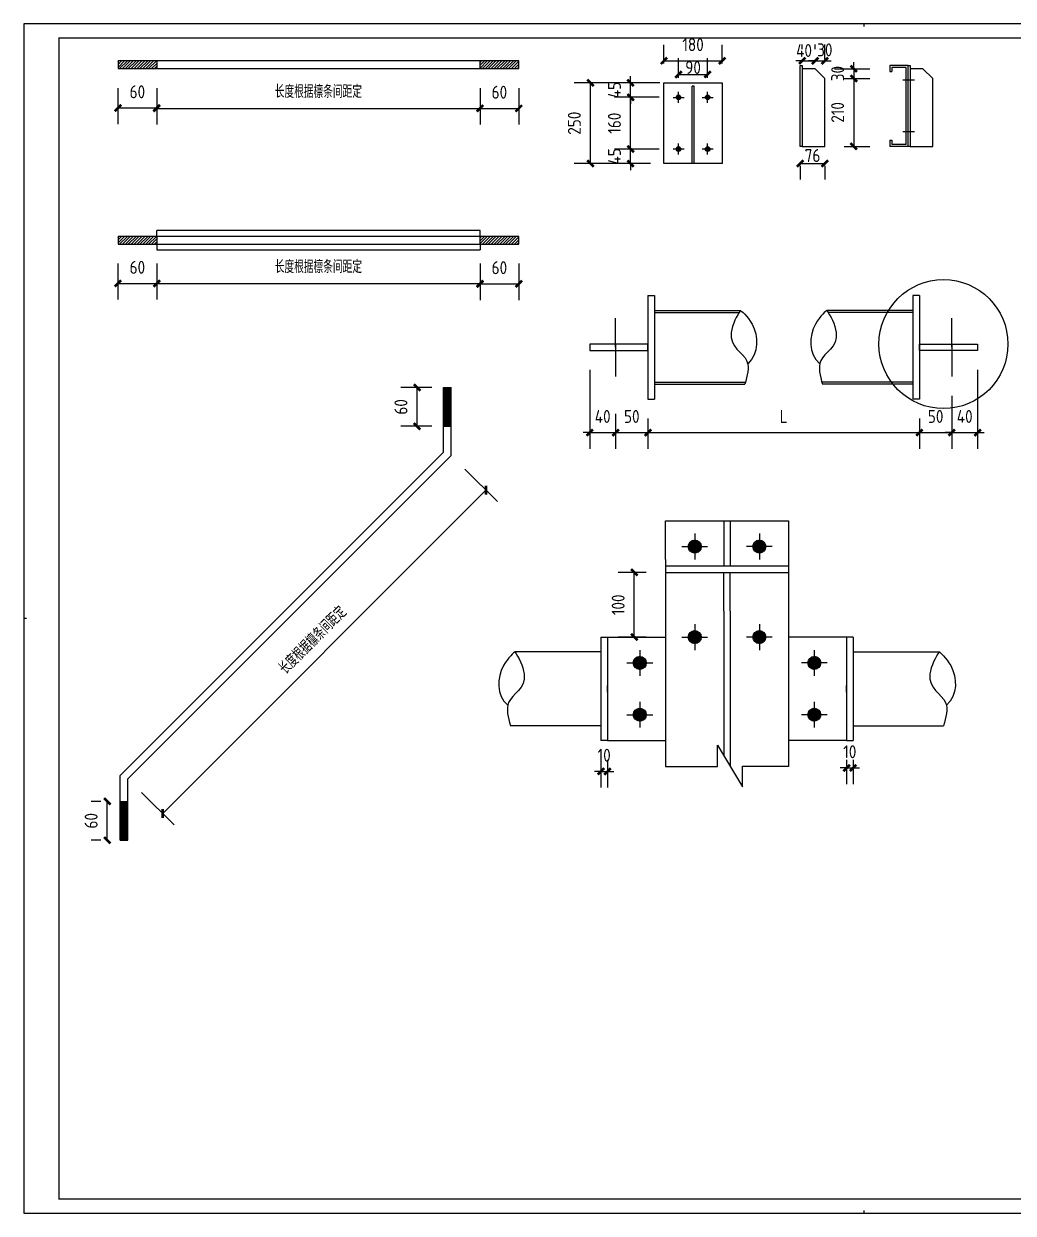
# Model space of a CAD drawing. Extents: x -9001 to 151288, y 75886 to 362543.
# Drawn here: x 21544 to 36849, y 159458 to 177851 of the extents above; entities that cross this region are included whole.
import ezdxf
from ezdxf.enums import TextEntityAlignment as Align

# ---------------------------------------------------------------- set-up
doc = ezdxf.new("R2010")
doc.units = 0
doc.header["$LTSCALE"] = 1000
doc.header["$MEASUREMENT"] = 0
doc.layers.add('PUB_TITLE', color=4, linetype='Continuous')
doc.styles.get("Standard").update_dxf_attribs({"font": 'gbenor.shx', "bigfont": 'gbcbig.shx'})
doc.dimstyles.get("Standard").update_dxf_attribs({"dimscale": 100, "dimtxt": 1, "dimasz": 1, "dimexe": 2.5, "dimexo": 3, "dimgap": 1.5, "dimtad": 1, "dimdec": 0, "dimzin": 0, "dimdsep": 46, "dimtxsty": 'Standard', "dimblk": 'ARCHTICK', "dimcen": 0.09, "dimadec": 0, "dimazin": 0, "dimtfac": 1, "dimtdec": 0, "dimtix": 1, "dimtmove": 2, "dimatfit": 3, "dimfxl": 1, "dimtolj": 1, "dimtzin": 0, "dimarcsym": 0})
pattern_1 = [(45, (0, -21522.475), (-5.61266008, 5.61266008), [])]

# ---------------------------------------------------------------- blocks, each defined once
blk = doc.blocks.new('$titleblk$00000167')
for p, q in [((-594.5, 839), (-594.5, 841)), ((-1187, 420.5), (-1189, 420.5)), ((-594.5, 0), (-594.5, 2))]:
    blk.add_line(p, q)
blk.add_lwpolyline([(-1189, 0), (0, 0), (0, 841), (-1189, 841)], close=True)
at = {"const_width": 1}
blk.add_lwpolyline([(-1164, 10), (-10, 10), (-10, 831), (-1164, 831)], close=True, dxfattribs=at)
at = {"flags": 4}
for tag, p in [('(扩展图名)', (-62.12, 184.1)), ('图名', (-62.12, 180.13)), ('日期', (-62.12, 172.03)), ('图号', (-62.12, 163.99)), ('比例', (-62.12, 156)), ('子项', (-59.56, 82.07)), ('工程名称', (-59.24, 70.19)), ('设计号', (-36.91, 28.62))]:
    blk.add_attdef(tag, text='', height=3.5, dxfattribs=at).set_placement(p, align=Align.CENTER)
for tag, p in [('设计人', (-64.84, 148.13)), ('负责人', (-64.71, 140.27)), ('主持人', (-64.73, 132.26)), ('校对人', (-64.28, 124.4)), ('审核人', (-63.96, 116.15)), ('审定人', (-64.16, 107.95)), ('所长', (-64.16, 99.76))]:
    blk.add_attdef(tag, p, '', height=3.5)
blk = doc.blocks.new('_ArchTick')
at = {"color": 0, "linetype": 'ByBlock', "const_width": 0.4}
blk.add_lwpolyline([(-0.5, -0.5), (0.5, 0.5)], dxfattribs=at)
blk = doc.blocks.new('*D383')
at = {"color": 0, "lineweight": -2}
for p, q in [((23001, 176857), (23001, 176299)), ((23601, 176857), (23601, 176299)), ((23001, 176549), (23601, 176549))]:
    blk.add_line(p, q, dxfattribs=at)
at = {"layer": 'Defpoints', "color": 0}
for p in [(23001, 177157), (23601, 177157), (23601, 176549)]:
    blk.add_point(p, dxfattribs=at)
at = {"color": 0, "lineweight": -2, "xscale": 100, "yscale": 100, "zscale": 100, "rotation": 180}
blk.add_blockref('_ArchTick', (23001, 176549), dxfattribs=at)
at = {"color": 0, "lineweight": -2, "xscale": 100, "yscale": 100, "zscale": 100}
blk.add_blockref('_ArchTick', (23601, 176549), dxfattribs=at)
at = {"color": 0, "insert": (23301, 176799), "char_height": 200, "attachment_point": 5}
blk.add_mtext('\\A1;60', dxfattribs=at)
blk = doc.blocks.new('*D384')
at = {"color": 0, "lineweight": -2}
for p, q in [((28601, 176857), (28601, 176293)), ((29201, 176857), (29201, 176293)), ((28601, 176543), (29201, 176543))]:
    blk.add_line(p, q, dxfattribs=at)
at = {"layer": 'Defpoints', "color": 0}
for p in [(28601, 177157), (29201, 177157), (29201, 176543)]:
    blk.add_point(p, dxfattribs=at)
at = {"color": 0, "lineweight": -2, "xscale": 100, "yscale": 100, "zscale": 100, "rotation": 180}
blk.add_blockref('_ArchTick', (28601, 176543), dxfattribs=at)
at = {"color": 0, "lineweight": -2, "xscale": 100, "yscale": 100, "zscale": 100}
blk.add_blockref('_ArchTick', (29201, 176543), dxfattribs=at)
at = {"color": 0, "insert": (28901, 176793), "char_height": 200, "attachment_point": 5}
blk.add_mtext('\\A1;60', dxfattribs=at)
blk = doc.blocks.new('*D385')
at = {"color": 0, "lineweight": -2}
for p, q in [((23001, 174144), (23001, 173585)), ((23601, 174144), (23601, 173585)), ((23001, 173835), (23601, 173835))]:
    blk.add_line(p, q, dxfattribs=at)
at = {"layer": 'Defpoints', "color": 0}
for p in [(23001, 174444), (23601, 174444), (23601, 173835)]:
    blk.add_point(p, dxfattribs=at)
at = {"color": 0, "lineweight": -2, "xscale": 100, "yscale": 100, "zscale": 100, "rotation": 180}
blk.add_blockref('_ArchTick', (23001, 173835), dxfattribs=at)
at = {"color": 0, "lineweight": -2, "xscale": 100, "yscale": 100, "zscale": 100}
blk.add_blockref('_ArchTick', (23601, 173835), dxfattribs=at)
at = {"color": 0, "insert": (23301, 174085), "char_height": 200, "attachment_point": 5}
blk.add_mtext('\\A1;60', dxfattribs=at)
blk = doc.blocks.new('*D386')
at = {"color": 0, "lineweight": -2}
for p, q in [((28601, 174144), (28601, 173579)), ((29201, 174144), (29201, 173579)), ((28601, 173829), (29201, 173829))]:
    blk.add_line(p, q, dxfattribs=at)
at = {"layer": 'Defpoints', "color": 0}
for p in [(28601, 174444), (29201, 174444), (29201, 173829)]:
    blk.add_point(p, dxfattribs=at)
at = {"color": 0, "lineweight": -2, "xscale": 100, "yscale": 100, "zscale": 100, "rotation": 180}
blk.add_blockref('_ArchTick', (28601, 173829), dxfattribs=at)
at = {"color": 0, "lineweight": -2, "xscale": 100, "yscale": 100, "zscale": 100}
blk.add_blockref('_ArchTick', (29201, 173829), dxfattribs=at)
at = {"color": 0, "insert": (28901, 174079), "char_height": 200, "attachment_point": 5}
blk.add_mtext('\\A1;60', dxfattribs=at)
blk = doc.blocks.new('*D387')
at = {"color": 0, "lineweight": -2}
for p, q in [((22734, 165827), (22586, 165827)), ((22836, 165227), (22836, 165827)), ((22734, 165227), (22586, 165227))]:
    blk.add_line(p, q, dxfattribs=at)
at = {"layer": 'Defpoints', "color": 0}
for p in [(22836, 165827), (23034, 165827), (23034, 165227)]:
    blk.add_point(p, dxfattribs=at)
at = {"color": 0, "lineweight": -2, "xscale": 100, "yscale": 100, "zscale": 100}
for p, rotation in [((22836, 165827), 90), ((22836, 165227), 270)]:
    blk.add_blockref('_ArchTick', p, dxfattribs=dict(at, rotation=rotation))
at = {"color": 0, "insert": (22586, 165527), "char_height": 200, "attachment_point": 5, "rotation": 90}
blk.add_mtext('\\A1;60', dxfattribs=at)
blk = doc.blocks.new('*D388')
at = {"color": 0, "lineweight": -2}
for p, q in [((27854, 172227), (27378, 172227)), ((27628, 171627), (27628, 172227)), ((27854, 171627), (27378, 171627))]:
    blk.add_line(p, q, dxfattribs=at)
at = {"layer": 'Defpoints', "color": 0}
for p in [(27628, 172227), (28154, 172227), (28154, 171627)]:
    blk.add_point(p, dxfattribs=at)
at = {"color": 0, "lineweight": -2, "xscale": 100, "yscale": 100, "zscale": 100}
for p, rotation in [((27628, 172227), 90), ((27628, 171627), 270)]:
    blk.add_blockref('_ArchTick', p, dxfattribs=dict(at, rotation=rotation))
at = {"color": 0, "insert": (27378, 171927), "char_height": 200, "attachment_point": 5, "rotation": 90}
blk.add_mtext('\\A1;60', dxfattribs=at)
blk = doc.blocks.new('*D389')
at = {"color": 0, "lineweight": -2}
for p, q in [((28366, 170965), (28870, 170462)), ((23693, 165639), (28693, 170639)), ((23366, 165965), (23870, 165462))]:
    blk.add_line(p, q, dxfattribs=at)
at = {"layer": 'Defpoints', "color": 0}
for p in [(28154, 171177), (28693, 170639), (23154, 166177)]:
    blk.add_point(p, dxfattribs=at)
at = {"color": 0, "lineweight": -2, "xscale": 100, "yscale": 100, "zscale": 100}
for p, rotation in [((28693, 170639), 45.00000000000033), ((23693, 165639), 225.0000000000003)]:
    blk.add_blockref('_ArchTick', p, dxfattribs=dict(at, rotation=rotation))
at = {"color": 0, "insert": (26009, 168322), "char_height": 200, "attachment_point": 5, "rotation": 45}
blk.add_mtext('\\A1;长度根据檩条间距定', dxfattribs=at)
blk = doc.blocks.new('*D390')
at = {"color": 0, "lineweight": -2}
for p, q in [((31372, 175914), (30680, 175914)), ((30930, 175914), (30930, 176014)), ((30930, 175689), (30930, 175914)), ((31147, 175689), (30680, 175689)), ((30930, 175689), (30930, 175589))]:
    blk.add_line(p, q, dxfattribs=at)
at = {"layer": 'Defpoints', "color": 0}
for p in [(30930, 175914), (31672, 175914), (31447, 175689)]:
    blk.add_point(p, dxfattribs=at)
at = {"color": 0, "lineweight": -2, "xscale": 100, "yscale": 100, "zscale": 100}
for p, rotation in [((30930, 175914), 270), ((30930, 175689), 90)]:
    blk.add_blockref('_ArchTick', p, dxfattribs=dict(at, rotation=rotation))
at = {"color": 0, "insert": (30680, 175801), "char_height": 200, "attachment_point": 5, "rotation": 90}
blk.add_mtext('\\A1;45', dxfattribs=at)
blk = doc.blocks.new('*D391')
at = {"color": 0, "lineweight": -2}
for p, q in [((31372, 176714), (30680, 176714)), ((30930, 175914), (30930, 176714)), ((31372, 175914), (30680, 175914))]:
    blk.add_line(p, q, dxfattribs=at)
at = {"layer": 'Defpoints', "color": 0}
for p in [(30930, 176714), (31672, 176714), (31672, 175914)]:
    blk.add_point(p, dxfattribs=at)
at = {"color": 0, "lineweight": -2, "xscale": 100, "yscale": 100, "zscale": 100}
for p, rotation in [((30930, 176714), 90), ((30930, 175914), 270)]:
    blk.add_blockref('_ArchTick', p, dxfattribs=dict(at, rotation=rotation))
at = {"color": 0, "insert": (30680, 176314), "char_height": 200, "attachment_point": 5, "rotation": 90}
blk.add_mtext('\\A1;160', dxfattribs=at)
blk = doc.blocks.new('*D392')
at = {"color": 0, "lineweight": -2}
for p, q in [((31381, 176939), (30680, 176939)), ((30930, 176939), (30930, 177039)), ((30930, 176714), (30930, 176939)), ((31372, 176714), (30680, 176714)), ((30930, 176714), (30930, 176614))]:
    blk.add_line(p, q, dxfattribs=at)
at = {"layer": 'Defpoints', "color": 0}
for p in [(30930, 176939), (31681, 176939), (31672, 176714)]:
    blk.add_point(p, dxfattribs=at)
at = {"color": 0, "lineweight": -2, "xscale": 100, "yscale": 100, "zscale": 100}
for p, rotation in [((30930, 176939), 270), ((30930, 176714), 90)]:
    blk.add_blockref('_ArchTick', p, dxfattribs=dict(at, rotation=rotation))
at = {"color": 0, "insert": (30680, 176826), "char_height": 200, "attachment_point": 5, "rotation": 90}
blk.add_mtext('\\A1;45', dxfattribs=at)
blk = doc.blocks.new('*D393')
at = {"color": 0, "lineweight": -2}
for p, q in [((31447, 177239), (31447, 177528)), ((32347, 177239), (32347, 177528)), ((31447, 177278), (32347, 177278))]:
    blk.add_line(p, q, dxfattribs=at)
at = {"layer": 'Defpoints', "color": 0}
for p in [(32347, 177278), (31447, 176939), (32347, 176939)]:
    blk.add_point(p, dxfattribs=at)
at = {"color": 0, "lineweight": -2, "xscale": 100, "yscale": 100, "zscale": 100, "rotation": 180}
blk.add_blockref('_ArchTick', (31447, 177278), dxfattribs=at)
at = {"color": 0, "lineweight": -2, "xscale": 100, "yscale": 100, "zscale": 100}
blk.add_blockref('_ArchTick', (32347, 177278), dxfattribs=at)
at = {"color": 0, "insert": (31897, 177528), "char_height": 200, "attachment_point": 5}
blk.add_mtext('\\A1;180', dxfattribs=at)
blk = doc.blocks.new('*D394')
at = {"color": 0, "lineweight": -2}
for p, q in [((31672, 177014), (31672, 177318)), ((32122, 177014), (32122, 177318)), ((31672, 177068), (32122, 177068))]:
    blk.add_line(p, q, dxfattribs=at)
at = {"layer": 'Defpoints', "color": 0}
for p in [(32122, 177068), (31672, 176714), (32122, 176714)]:
    blk.add_point(p, dxfattribs=at)
at = {"color": 0, "lineweight": -2, "xscale": 100, "yscale": 100, "zscale": 100, "rotation": 180}
blk.add_blockref('_ArchTick', (31672, 177068), dxfattribs=at)
at = {"color": 0, "lineweight": -2, "xscale": 100, "yscale": 100, "zscale": 100}
blk.add_blockref('_ArchTick', (32122, 177068), dxfattribs=at)
at = {"color": 0, "insert": (31897, 177175), "char_height": 200, "attachment_point": 5}
blk.add_mtext('\\A1;90', dxfattribs=at)
blk = doc.blocks.new('*D395')
at = {"color": 0, "lineweight": -2}
for p, q in [((33585, 177456), (33585, 177530)), ((33785, 177456), (33785, 177530)), ((33585, 177280), (33485, 177280)), ((33585, 177280), (33785, 177280)), ((33785, 177280), (33885, 177280))]:
    blk.add_line(p, q, dxfattribs=at)
at = {"layer": 'Defpoints', "color": 0}
for p in [(33585, 177156), (33785, 177280), (33785, 177156)]:
    blk.add_point(p, dxfattribs=at)
at = {"color": 0, "lineweight": -2, "xscale": 100, "yscale": 100, "zscale": 100}
blk.add_blockref('_ArchTick', (33585, 177280), dxfattribs=at)
at = {"color": 0, "lineweight": -2, "xscale": 100, "yscale": 100, "zscale": 100, "rotation": 180}
blk.add_blockref('_ArchTick', (33785, 177280), dxfattribs=at)
at = {"color": 0, "insert": (33614, 177438), "char_height": 200, "attachment_point": 5}
blk.add_mtext('\\A1;40', dxfattribs=at)
blk = doc.blocks.new('*D396')
at = {"color": 0, "lineweight": -2}
for p, q in [((33785, 177456), (33785, 177530)), ((33935, 177306), (33935, 177530)), ((33785, 177280), (33685, 177280)), ((33785, 177280), (33935, 177280)), ((33935, 177280), (34035, 177280))]:
    blk.add_line(p, q, dxfattribs=at)
at = {"layer": 'Defpoints', "color": 0}
for p in [(33785, 177156), (33935, 177280), (33935, 177006)]:
    blk.add_point(p, dxfattribs=at)
at = {"color": 0, "lineweight": -2, "xscale": 100, "yscale": 100, "zscale": 100}
blk.add_blockref('_ArchTick', (33785, 177280), dxfattribs=at)
at = {"color": 0, "lineweight": -2, "xscale": 100, "yscale": 100, "zscale": 100, "rotation": 180}
blk.add_blockref('_ArchTick', (33935, 177280), dxfattribs=at)
at = {"color": 0, "insert": (33935, 177448), "char_height": 200, "attachment_point": 5}
blk.add_mtext('\\A1;30', dxfattribs=at)
blk = doc.blocks.new('*D397')
at = {"color": 0, "lineweight": -2}
for p, q in [((34085, 177156), (34633, 177156)), ((34383, 177156), (34383, 177256)), ((34383, 177156), (34383, 177006)), ((34235, 177006), (34633, 177006)), ((34383, 177006), (34383, 176906))]:
    blk.add_line(p, q, dxfattribs=at)
at = {"layer": 'Defpoints', "color": 0}
for p in [(33785, 177156), (33935, 177006), (34383, 177006)]:
    blk.add_point(p, dxfattribs=at)
at = {"color": 0, "lineweight": -2, "xscale": 100, "yscale": 100, "zscale": 100}
for p, rotation in [((34383, 177156), 270), ((34383, 177006), 90)]:
    blk.add_blockref('_ArchTick', p, dxfattribs=dict(at, rotation=rotation))
at = {"color": 0, "insert": (34133, 177081), "char_height": 200, "attachment_point": 5, "rotation": 90}
blk.add_mtext('\\A1;30', dxfattribs=at)
blk = doc.blocks.new('*D398')
at = {"color": 0, "lineweight": -2}
for p, q in [((34235, 177006), (34633, 177006)), ((34383, 177006), (34383, 175956)), ((34235, 175956), (34633, 175956))]:
    blk.add_line(p, q, dxfattribs=at)
at = {"layer": 'Defpoints', "color": 0}
for p in [(33935, 177006), (33935, 175956), (34383, 175956)]:
    blk.add_point(p, dxfattribs=at)
at = {"color": 0, "lineweight": -2, "xscale": 100, "yscale": 100, "zscale": 100}
for p, rotation in [((34383, 177006), 90), ((34383, 175956), 270)]:
    blk.add_blockref('_ArchTick', p, dxfattribs=dict(at, rotation=rotation))
at = {"color": 0, "insert": (34133, 176481), "char_height": 200, "attachment_point": 5, "rotation": 90}
blk.add_mtext('\\A1;210', dxfattribs=at)
blk = doc.blocks.new('*D399')
at = {"color": 0, "lineweight": -2}
for p, q in [((33555, 175691), (33935, 175691)), ((33555, 175656), (33555, 175441)), ((33935, 175656), (33935, 175441))]:
    blk.add_line(p, q, dxfattribs=at)
at = {"layer": 'Defpoints', "color": 0}
for p in [(33555, 175956), (33935, 175956), (33935, 175691)]:
    blk.add_point(p, dxfattribs=at)
at = {"color": 0, "lineweight": -2, "xscale": 100, "yscale": 100, "zscale": 100, "rotation": 180}
blk.add_blockref('_ArchTick', (33555, 175691), dxfattribs=at)
at = {"color": 0, "lineweight": -2, "xscale": 100, "yscale": 100, "zscale": 100}
blk.add_blockref('_ArchTick', (33935, 175691), dxfattribs=at)
at = {"color": 0, "insert": (33745, 175814), "char_height": 200, "attachment_point": 5}
blk.add_mtext('\\A1;76', dxfattribs=at)
blk = doc.blocks.new('*D400')
at = {"color": 0, "lineweight": -2}
for p, q in [((30299, 172498), (30299, 171279)), ((30699, 171821), (30699, 171279)), ((30299, 171529), (30199, 171529)), ((30299, 171529), (30699, 171529)), ((30699, 171529), (30799, 171529))]:
    blk.add_line(p, q, dxfattribs=at)
at = {"layer": 'Defpoints', "color": 0}
for p in [(30299, 172798), (30699, 172121), (30699, 171529)]:
    blk.add_point(p, dxfattribs=at)
at = {"color": 0, "lineweight": -2, "xscale": 100, "yscale": 100, "zscale": 100}
blk.add_blockref('_ArchTick', (30299, 171529), dxfattribs=at)
at = {"color": 0, "lineweight": -2, "xscale": 100, "yscale": 100, "zscale": 100, "rotation": 180}
blk.add_blockref('_ArchTick', (30699, 171529), dxfattribs=at)
at = {"color": 0, "insert": (30499, 171779), "char_height": 200, "attachment_point": 5}
blk.add_mtext('\\A1;40', dxfattribs=at)
blk = doc.blocks.new('*D401')
at = {"color": 0, "lineweight": -2}
for p, q in [((30699, 171754), (30699, 171279)), ((31199, 171748), (31199, 171279)), ((30699, 171529), (31199, 171529))]:
    blk.add_line(p, q, dxfattribs=at)
at = {"layer": 'Defpoints', "color": 0}
for p in [(30699, 172054), (31199, 172048), (31199, 171529)]:
    blk.add_point(p, dxfattribs=at)
at = {"color": 0, "lineweight": -2, "xscale": 100, "yscale": 100, "zscale": 100, "rotation": 180}
blk.add_blockref('_ArchTick', (30699, 171529), dxfattribs=at)
at = {"color": 0, "lineweight": -2, "xscale": 100, "yscale": 100, "zscale": 100}
blk.add_blockref('_ArchTick', (31199, 171529), dxfattribs=at)
at = {"color": 0, "insert": (30949, 171779), "char_height": 200, "attachment_point": 5}
blk.add_mtext('\\A1;50', dxfattribs=at)
blk = doc.blocks.new('*D402')
at = {"color": 0, "lineweight": -2}
for p, q in [((31199, 171748), (31199, 171279)), ((35399, 171748), (35399, 171279)), ((31199, 171529), (35399, 171529))]:
    blk.add_line(p, q, dxfattribs=at)
at = {"layer": 'Defpoints', "color": 0}
for p in [(31199, 172048), (35399, 172048), (35399, 171529)]:
    blk.add_point(p, dxfattribs=at)
at = {"color": 0, "lineweight": -2, "xscale": 100, "yscale": 100, "zscale": 100, "rotation": 180}
blk.add_blockref('_ArchTick', (31199, 171529), dxfattribs=at)
at = {"color": 0, "lineweight": -2, "xscale": 100, "yscale": 100, "zscale": 100}
blk.add_blockref('_ArchTick', (35399, 171529), dxfattribs=at)
at = {"color": 0, "insert": (33299, 171779), "char_height": 200, "attachment_point": 5}
blk.add_mtext('\\A1;L', dxfattribs=at)
blk = doc.blocks.new('*D403')
at = {"color": 0, "lineweight": -2}
for p, q in [((35899, 172098), (35899, 171279)), ((35399, 171748), (35399, 171279)), ((35399, 171529), (35899, 171529))]:
    blk.add_line(p, q, dxfattribs=at)
at = {"layer": 'Defpoints', "color": 0}
for p in [(35899, 172398), (35399, 172048), (35899, 171529)]:
    blk.add_point(p, dxfattribs=at)
at = {"color": 0, "lineweight": -2, "xscale": 100, "yscale": 100, "zscale": 100, "rotation": 180}
blk.add_blockref('_ArchTick', (35399, 171529), dxfattribs=at)
at = {"color": 0, "lineweight": -2, "xscale": 100, "yscale": 100, "zscale": 100}
blk.add_blockref('_ArchTick', (35899, 171529), dxfattribs=at)
at = {"color": 0, "insert": (35649, 171779), "char_height": 200, "attachment_point": 5}
blk.add_mtext('\\A1;50', dxfattribs=at)
blk = doc.blocks.new('*D404')
at = {"color": 0, "lineweight": -2}
for p, q in [((36299, 172498), (36299, 171279)), ((35899, 172098), (35899, 171279)), ((35899, 171529), (35799, 171529)), ((35899, 171529), (36299, 171529)), ((36299, 171529), (36399, 171529))]:
    blk.add_line(p, q, dxfattribs=at)
at = {"layer": 'Defpoints', "color": 0}
for p in [(36299, 172798), (35899, 172398), (36299, 171529)]:
    blk.add_point(p, dxfattribs=at)
at = {"color": 0, "lineweight": -2, "xscale": 100, "yscale": 100, "zscale": 100}
blk.add_blockref('_ArchTick', (35899, 171529), dxfattribs=at)
at = {"color": 0, "lineweight": -2, "xscale": 100, "yscale": 100, "zscale": 100, "rotation": 180}
blk.add_blockref('_ArchTick', (36299, 171529), dxfattribs=at)
at = {"color": 0, "insert": (36099, 171779), "char_height": 200, "attachment_point": 5}
blk.add_mtext('\\A1;40', dxfattribs=at)
blk = doc.blocks.new('*D405')
at = {"color": 0, "lineweight": -2}
for p, q in [((23601, 174054), (23601, 173585)), ((28601, 174054), (28601, 173585)), ((23601, 173835), (28601, 173835))]:
    blk.add_line(p, q, dxfattribs=at)
at = {"layer": 'Defpoints', "color": 0}
for p in [(23601, 174354), (28601, 174354), (28601, 173835)]:
    blk.add_point(p, dxfattribs=at)
at = {"color": 0, "lineweight": -2, "xscale": 100, "yscale": 100, "zscale": 100, "rotation": 180}
blk.add_blockref('_ArchTick', (23601, 173835), dxfattribs=at)
at = {"color": 0, "lineweight": -2, "xscale": 100, "yscale": 100, "zscale": 100}
blk.add_blockref('_ArchTick', (28601, 173835), dxfattribs=at)
at = {"color": 0, "insert": (26101, 174095), "char_height": 200, "attachment_point": 5}
blk.add_mtext('\\A1;长度根据檩条间距定', dxfattribs=at)
blk = doc.blocks.new('*D406')
at = {"color": 0, "lineweight": -2}
for p, q in [((23601, 176857), (23601, 176293)), ((28601, 176857), (28601, 176293)), ((23601, 176543), (28601, 176543))]:
    blk.add_line(p, q, dxfattribs=at)
at = {"layer": 'Defpoints', "color": 0}
for p in [(23601, 177157), (28601, 177157), (28601, 176543)]:
    blk.add_point(p, dxfattribs=at)
at = {"color": 0, "lineweight": -2, "xscale": 100, "yscale": 100, "zscale": 100, "rotation": 180}
blk.add_blockref('_ArchTick', (23601, 176543), dxfattribs=at)
at = {"color": 0, "lineweight": -2, "xscale": 100, "yscale": 100, "zscale": 100}
blk.add_blockref('_ArchTick', (28601, 176543), dxfattribs=at)
at = {"color": 0, "insert": (26101, 176803), "char_height": 200, "attachment_point": 5}
blk.add_mtext('\\A1;长度根据檩条间距定', dxfattribs=at)
blk = doc.blocks.new('*D412')
at = {"color": 0, "lineweight": -2}
for p, q in [((31237, 176939), (30060, 176939)), ((30310, 175689), (30310, 176939)), ((31237, 175689), (30060, 175689))]:
    blk.add_line(p, q, dxfattribs=at)
at = {"layer": 'Defpoints', "color": 0}
for p in [(30310, 176939), (31537, 176939), (31537, 175689)]:
    blk.add_point(p, dxfattribs=at)
at = {"color": 0, "lineweight": -2, "xscale": 100, "yscale": 100, "zscale": 100}
for p, rotation in [((30310, 176939), 90), ((30310, 175689), 270)]:
    blk.add_blockref('_ArchTick', p, dxfattribs=dict(at, rotation=rotation))
at = {"color": 0, "insert": (30060, 176314), "char_height": 200, "attachment_point": 5, "rotation": 90}
blk.add_mtext('\\A1;250', dxfattribs=at)
blk = doc.blocks.new('*D447')
at = {"color": 0, "lineweight": -2}
for p, q in [((31172, 169367), (30738, 169367)), ((30988, 168367), (30988, 169367)), ((31172, 168367), (30738, 168367))]:
    blk.add_line(p, q, dxfattribs=at)
at = {"layer": 'Defpoints', "color": 0}
for p in [(30988, 169367), (31472, 169367), (31472, 168367)]:
    blk.add_point(p, dxfattribs=at)
at = {"color": 0, "lineweight": -2, "xscale": 100, "yscale": 100, "zscale": 100}
for p, rotation in [((30988, 169367), 90), ((30988, 168367), 270)]:
    blk.add_blockref('_ArchTick', p, dxfattribs=dict(at, rotation=rotation))
at = {"color": 0, "insert": (30738, 168867), "char_height": 200, "attachment_point": 5, "rotation": 90}
blk.add_mtext('\\A1;100', dxfattribs=at)
blk = doc.blocks.new('*D448')
at = {"color": 0, "lineweight": -2}
for p, q in [((34272, 166467), (34272, 166094)), ((34372, 166467), (34372, 166094)), ((34272, 166344), (34172, 166344)), ((34272, 166344), (34372, 166344)), ((34372, 166344), (34472, 166344))]:
    blk.add_line(p, q, dxfattribs=at)
at = {"layer": 'Defpoints', "color": 0}
for p in [(34272, 166767), (34372, 166767), (34372, 166344)]:
    blk.add_point(p, dxfattribs=at)
at = {"color": 0, "lineweight": -2, "xscale": 100, "yscale": 100, "zscale": 100}
blk.add_blockref('_ArchTick', (34272, 166344), dxfattribs=at)
at = {"color": 0, "lineweight": -2, "xscale": 100, "yscale": 100, "zscale": 100, "rotation": 180}
blk.add_blockref('_ArchTick', (34372, 166344), dxfattribs=at)
at = {"color": 0, "insert": (34322, 166594), "char_height": 200, "attachment_point": 5}
blk.add_mtext('\\A1;10', dxfattribs=at)
blk = doc.blocks.new('*D449')
at = {"color": 0, "lineweight": -2}
for p, q in [((30472, 166467), (30472, 166040)), ((30572, 166467), (30572, 166040)), ((30472, 166290), (30372, 166290)), ((30472, 166290), (30572, 166290)), ((30572, 166290), (30672, 166290))]:
    blk.add_line(p, q, dxfattribs=at)
at = {"layer": 'Defpoints', "color": 0}
for p in [(30472, 166767), (30572, 166767), (30572, 166290)]:
    blk.add_point(p, dxfattribs=at)
at = {"color": 0, "lineweight": -2, "xscale": 100, "yscale": 100, "zscale": 100}
blk.add_blockref('_ArchTick', (30472, 166290), dxfattribs=at)
at = {"color": 0, "lineweight": -2, "xscale": 100, "yscale": 100, "zscale": 100, "rotation": 180}
blk.add_blockref('_ArchTick', (30572, 166290), dxfattribs=at)
at = {"color": 0, "insert": (30522, 166540), "char_height": 200, "attachment_point": 5}
blk.add_mtext('\\A1;10', dxfattribs=at)

msp = doc.modelspace()

# ---------------------------------------------------------------- hatches: boundary and pattern name
h = msp.add_hatch()
h.set_pattern_fill('ANSI31', color=256, scale=20, style=0)
h.set_pattern_definition([(45, (-212008.143, -1794793.194), (-22.4506403, 22.4506403), [])])
h.paths.add_polyline_path([(23001.4, 177277.1), (23001.4, 177157.1), (23601.4, 177157.1), (23601.4, 177277.1)])
h.paths.add_polyline_path([(29201.4, 177157.1), (29201.4, 177277.1), (28601.4, 177277.1), (28601.4, 177157.1)])
h = msp.add_hatch()
h.set_pattern_fill('ANSI31', color=256, scale=5, style=0)
h.set_pattern_definition(pattern_1)
h.paths.add_polyline_path([(31672, 175948.7, 0.4142136), (31637, 175913.7), (31672, 175913.7)])
h.paths.add_polyline_path([(31672, 175948.7), (31672, 175913.7), (31707, 175913.7, 0.4142136)])
h.paths.add_polyline_path([(31672, 175913.7), (31637, 175913.7, 0.4142136), (31672, 175878.7)])
h.paths.add_polyline_path([(31707, 175913.7), (31672, 175913.7), (31672, 175878.7, 0.4142136)])
h.paths.add_polyline_path([(32122, 175948.7, 0.4142136), (32087, 175913.7), (32122, 175913.7)])
h.paths.add_polyline_path([(32122, 175913.7), (32087, 175913.7, 0.4142136), (32122, 175878.7)])
h.paths.add_polyline_path([(32157, 175913.7), (32122, 175913.7), (32122, 175878.7, 0.4142136)])
h.paths.add_polyline_path([(32122, 175948.7), (32122, 175913.7), (32157, 175913.7, 0.4142136)])
h.paths.add_polyline_path([(31672, 176748.7, 0.4142136), (31637, 176713.7), (31672, 176713.7)])
h.paths.add_polyline_path([(31672, 176713.7), (31637, 176713.7, 0.4142136), (31672, 176678.7)])
h.paths.add_polyline_path([(31707, 176713.7), (31672, 176713.7), (31672, 176678.7, 0.4142136)])
h.paths.add_polyline_path([(31672, 176748.7), (31672, 176713.7), (31707, 176713.7, 0.4142136)])
h.paths.add_polyline_path([(32122, 176748.7, 0.4142136), (32087, 176713.7), (32122, 176713.7)])
h.paths.add_polyline_path([(32122, 176713.7), (32087, 176713.7, 0.4142136), (32122, 176678.7)])
h.paths.add_polyline_path([(32157, 176713.7), (32122, 176713.7), (32122, 176678.7, 0.4142136)])
h.paths.add_polyline_path([(32122, 176748.7), (32122, 176713.7), (32157, 176713.7, 0.4142136)])
h = msp.add_hatch()
h.set_pattern_fill('ANSI31', color=256, scale=20, style=0)
h.set_pattern_definition([(45, (-212008.143, -1797506.725), (-22.4506403, 22.4506403), [])])
h.paths.add_polyline_path([(23001.4, 174563.6), (23001.4, 174443.6), (23601.4, 174443.6), (23601.4, 174563.6)])
h.paths.add_polyline_path([(29201.4, 174443.6), (29201.4, 174563.6), (28601.4, 174563.6), (28601.4, 174443.6)])
h = msp.add_hatch()
h.set_pattern_fill('ANSI31', color=256, scale=5, style=0)
h.set_pattern_definition(pattern_1)
h.paths.add_polyline_path([(23154.1, 165827.2), (23034.1, 165827.2), (23034.1, 165227.2), (23154.1, 165227.2)])
h.paths.add_polyline_path([(28154.1, 171627.2), (28154.1, 172227.2), (28034.1, 172227.2), (28034.1, 171627.2)])
h = msp.add_hatch()
h.set_pattern_fill('ANSI31', color=256, scale=5, style=0)
h.set_pattern_definition(pattern_1)
h.paths.add_polyline_path([(31922.4, 169767.2), (31922.4, 169867.2, 0.4142136), (31822.4, 169767.2)])
h.paths.add_polyline_path([(31822.4, 169767.2, 0.4142136), (31922.4, 169667.2), (31922.4, 169767.2)])
h.paths.add_polyline_path([(31922.4, 169667.2, 0.4142136), (32022.4, 169767.2), (31922.4, 169767.2)])
h.paths.add_polyline_path([(31922.4, 169767.2), (32022.4, 169767.2, 0.4142136), (31922.4, 169867.2)])
h.paths.add_polyline_path([(32922.4, 169767.2), (32922.4, 169867.2, 0.4142136), (32822.4, 169767.2)])
h.paths.add_polyline_path([(32822.4, 169767.2, 0.4142136), (32922.4, 169667.2), (32922.4, 169767.2)])
h.paths.add_polyline_path([(32922.4, 169767.2), (32922.4, 169667.2, 0.4142136), (33022.4, 169767.2)])
h.paths.add_polyline_path([(32922.4, 169867.2), (32922.4, 169767.2), (33022.4, 169767.2, 0.4142136)])
h.paths.add_polyline_path([(31922.4, 168467.2, 0.4142136), (31822.4, 168367.2), (31922.4, 168367.2)])
h.paths.add_polyline_path([(31922.4, 168367.2), (31822.4, 168367.2, 0.4142136), (31922.4, 168267.2)])
h.paths.add_polyline_path([(31922.4, 168267.2, 0.4142136), (32022.4, 168367.2), (31922.4, 168367.2)])
h.paths.add_polyline_path([(32022.4, 168367.2, 0.4142136), (31922.4, 168467.2), (31922.4, 168367.2)])
h.paths.add_polyline_path([(32922.4, 168467.2, 0.4142136), (32822.4, 168367.2), (32922.4, 168367.2)])
h.paths.add_polyline_path([(32922.4, 168367.2), (32822.4, 168367.2, 0.4142136), (32922.4, 168267.2)])
h.paths.add_polyline_path([(32922.4, 168367.2), (32922.4, 168267.2, 0.4142136), (33022.4, 168367.2)])
h.paths.add_polyline_path([(33022.4, 168367.2, 0.4142136), (32922.4, 168467.2), (32922.4, 168367.2)])
h = msp.add_hatch()
h.set_pattern_fill('ANSI31', color=256, scale=5, style=0)
h.set_pattern_definition([(45, (-11093.5855, -26757.901), (-5.61266008, 5.61266008), [])])
h.paths.add_polyline_path([(31072.4, 168067.2, 0.4142136), (30972.4, 167967.2), (31072.4, 167967.2)])
h.paths.add_polyline_path([(31072.4, 167967.2), (30972.4, 167967.2, 0.4142136), (31072.4, 167867.2)])
h.paths.add_polyline_path([(31172.4, 167967.2), (31072.4, 167967.2), (31072.4, 167867.2, 0.4142136)])
h.paths.add_polyline_path([(31072.4, 168067.2), (31072.4, 167967.2), (31172.4, 167967.2, 0.4142136)])
h.paths.add_polyline_path([(31072.4, 167267.2, 0.4142136), (30972.4, 167167.2), (31072.4, 167167.2)])
h.paths.add_polyline_path([(31072.4, 167167.2), (30972.4, 167167.2, 0.4142136), (31072.4, 167067.2)])
h.paths.add_polyline_path([(31172.4, 167167.2), (31072.4, 167167.2), (31072.4, 167067.2, 0.4142136)])
h.paths.add_polyline_path([(31072.4, 167267.2), (31072.4, 167167.2), (31172.4, 167167.2, 0.4142136)])
h = msp.add_hatch()
h.set_pattern_fill('ANSI31', color=256, scale=5, style=0)
h.set_pattern_definition([(135, (75938.477, -26757.901), (5.61266008, 5.61266008), [])])
h.paths.add_polyline_path([(33772.4, 168067.2, -0.4142136), (33872.4, 167967.2), (33772.4, 167967.2)])
h.paths.add_polyline_path([(33772.4, 167967.2), (33872.4, 167967.2, -0.4142136), (33772.4, 167867.2)])
h.paths.add_polyline_path([(33672.4, 167967.2), (33772.4, 167967.2), (33772.4, 167867.2, -0.4142136)])
h.paths.add_polyline_path([(33772.4, 168067.2), (33772.4, 167967.2), (33672.4, 167967.2, -0.4142136)])
h.paths.add_polyline_path([(33772.4, 167267.2, -0.4142136), (33872.4, 167167.2), (33772.4, 167167.2)])
h.paths.add_polyline_path([(33772.4, 167167.2), (33872.4, 167167.2, -0.4142136), (33772.4, 167067.2)])
h.paths.add_polyline_path([(33672.4, 167167.2), (33772.4, 167167.2), (33772.4, 167067.2, -0.4142136)])
h.paths.add_polyline_path([(33772.4, 167267.2), (33772.4, 167167.2), (33672.4, 167167.2, -0.4142136)])

# ---------------------------------------------------------------- linework, layer by layer
for p, q in [((29201.4, 177277.1), (23001.4, 177277.1)), ((23001.4, 177277.1), (23001.4, 177157.1)), ((23001.4, 177157.1), (23601.4, 177157.1)), ((23601.4, 177277.1), (23601.4, 177157.1)), ((23601.4, 177157.1), (28601.4, 177157.1)), ((28601.4, 177157.1), (28601.4, 177277.1)), ((28601.4, 177157.1), (29201.4, 177157.1)), ((29201.4, 177157.1), (29201.4, 177277.1)), ((33555.2, 175956), (33555.2, 177206)), ((33555.2, 177206), (33585.2, 177206)), ((33585.2, 177206), (33585.2, 175956)), ((33785.2, 177156), (33585.2, 177156)), ((33785.2, 177156), (33935.2, 177006)), ((35223.5, 177206), (34940.4, 177206)), ((34940.4, 177206), (34940.4, 177111.6)), ((35193.5, 177176), (34970.4, 177176)), ((34970.4, 177176), (34970.4, 177111.6)), ((35193.5, 175986), (35193.5, 177176)), ((35223.5, 175956), (35223.5, 177206)), ((35223.5, 177206), (35253.5, 177206)), ((35253.5, 177206), (35253.5, 175956)), ((35453.5, 177156), (35253.5, 177156)), ((35453.5, 177156), (35603.5, 177006)), ((31447, 176938.7), (32347, 176938.7)), ((31447, 175688.7), (31447, 176938.7)), ((32347, 176938.7), (32347, 175688.7)), ((33935.2, 175956), (33935.2, 177006)), ((34940.4, 177111.6), (34970.4, 177111.6)), ((35323.5, 176981), (35143.5, 176981)), ((35603.5, 175956), (35603.5, 177006)), ((31672, 176628.7), (31672, 176798.7)), ((31882, 175688.7), (31882, 176888.7)), ((31912, 176888.7), (31882, 176888.7)), ((31912, 175688.7), (31912, 176888.7)), ((32122, 176628.7), (32122, 176798.7)), ((31587, 176713.7), (31757, 176713.7)), ((32037, 176713.7), (32207, 176713.7)), ((34940.4, 176050.4), (34940.4, 175956)), ((34940.4, 176050.4), (34970.4, 176050.4)), ((34970.4, 176050.4), (34970.4, 175986)), ((35323.5, 176181), (35143.5, 176181)), ((31757, 175913.7), (31587, 175913.7)), ((31672, 175828.7), (31672, 175998.7)), ((32207, 175913.7), (32037, 175913.7)), ((32122, 175828.7), (32122, 175998.7)), ((33585.2, 175956), (33555.2, 175956)), ((33585.2, 175956), (33935.2, 175956)), ((35223.5, 175956), (34940.4, 175956)), ((35193.5, 175986), (34970.4, 175986)), ((35253.5, 175956), (35223.5, 175956)), ((35253.5, 175956), (35603.5, 175956)), ((32347, 175688.7), (31447, 175688.7)), ((29201.4, 174563.6), (23001.4, 174563.6)), ((23001.4, 174563.6), (23001.4, 174443.6)), ((28601.4, 174653.6), (23601.4, 174653.6)), ((23601.4, 174563.6), (23601.4, 174653.6)), ((23601.4, 174563.6), (23601.4, 174443.6)), ((28601.4, 174563.6), (28601.4, 174653.6)), ((28601.4, 174443.6), (28601.4, 174563.6)), ((29201.4, 174443.6), (29201.4, 174563.6)), ((23001.4, 174443.6), (23601.4, 174443.6)), ((23601.4, 174443.6), (28601.4, 174443.6)), ((23601.4, 174443.6), (23601.4, 174353.6)), ((28601.4, 174443.6), (29201.4, 174443.6)), ((28601.4, 174443.6), (28601.4, 174353.6)), ((23601.4, 174353.6), (28601.4, 174353.6)), ((31198.6, 173648.3), (31198.6, 172048.3)), ((31198.6, 173648.3), (31298.6, 173648.3)), ((31298.6, 173648.3), (31298.6, 172048.3)), ((35298.6, 173648.3), (35298.6, 172048.3)), ((35398.6, 173648.3), (35298.6, 173648.3)), ((35398.6, 173648.3), (35398.6, 172048.3)), ((30698.6, 172848.3), (30698.6, 173298.3)), ((31298.6, 173418.3), (32632.8, 173418.3)), ((31298.6, 173388.3), (32610.5, 173388.3)), ((35298.6, 173418.3), (33964.4, 173418.3)), ((35298.6, 173388.3), (33986.7, 173388.3)), ((35898.6, 172848.3), (35898.6, 173298.3)), ((31198.6, 172898.3), (30298.6, 172898.3)), ((30298.6, 172898.3), (30298.6, 172798.3)), ((30698.6, 172898.3), (30698.6, 172798.3)), ((31198.6, 172798.3), (31198.6, 172898.3)), ((35398.6, 172798.3), (35398.6, 172898.3)), ((35398.6, 172898.3), (36298.6, 172898.3)), ((35898.6, 172898.3), (35898.6, 172798.3)), ((36298.6, 172898.3), (36298.6, 172798.3)), ((30298.6, 172798.3), (31198.6, 172798.3)), ((30698.6, 172848.3), (30698.6, 172398.3)), ((36298.6, 172798.3), (35398.6, 172798.3)), ((35898.6, 172848.3), (35898.6, 172398.3)), ((28034.1, 171227.2), (28034.1, 172227.2)), ((28034.1, 172227.2), (28154.1, 172227.2)), ((28154.1, 171177.5), (28154.1, 172227.2)), ((31298.6, 172308.3), (32698.6, 172308.3)), ((31298.6, 172278.3), (32698.6, 172278.3)), ((35298.6, 172308.3), (33898.6, 172308.3)), ((35298.6, 172278.3), (33898.6, 172278.3)), ((31198.6, 172048.3), (31298.6, 172048.3)), ((35398.6, 172048.3), (35298.6, 172048.3)), ((28034.1, 171627.2), (28154.1, 171627.2)), ((23034.1, 166227.2), (28034.1, 171227.2)), ((23154.1, 166177.5), (28154.1, 171177.5)), ((31472.4, 170167.2), (33372.4, 170167.2)), ((31472.4, 169567.2), (31472.4, 170167.2)), ((31472.4, 170167.2), (33372.4, 170167.2)), ((32372.4, 170167.2), (32372.4, 169467.2)), ((32472.4, 170167.2), (32472.4, 169467.2)), ((33372.4, 170167.2), (33372.4, 169567.2)), ((31922.4, 169967.2), (31922.4, 169567.2)), ((32372.4, 169967.2), (32372.4, 169467.2)), ((32922.4, 169967.2), (32922.4, 169567.2)), ((31722.4, 169767.2), (32122.4, 169767.2)), ((33122.4, 169767.2), (32722.4, 169767.2)), ((31472.4, 169567.2), (31472.4, 166367.2)), ((31472.4, 169467.2), (33372.4, 169467.2)), ((33372.4, 169567.2), (33372.4, 166367.2)), ((33372.4, 169567.2), (33372.4, 166367.2)), ((31472.4, 169367.2), (33372.4, 169367.2)), ((32372.4, 168767.2), (32372.4, 169367.2)), ((32472.4, 168767.2), (32472.4, 169367.2)), ((32372.4, 168767.2), (32372.4, 166532.9)), ((32372.4, 168767.2), (32372.4, 166767.2)), ((32472.4, 168767.2), (32472.4, 166367.2)), ((31922.4, 168567.2), (31922.4, 168167.2)), ((32922.4, 168567.2), (32922.4, 168167.2)), ((30472.4, 168367.2), (30472.4, 166767.2)), ((30472.4, 168367.2), (30572.4, 168367.2)), ((30572.4, 168367.2), (30572.4, 166767.2)), ((30572.4, 168367.2), (31472.4, 168367.2)), ((30572.4, 168367.2), (31472.4, 168367.2)), ((31722.4, 168367.2), (32122.4, 168367.2)), ((33122.4, 168367.2), (32722.4, 168367.2)), ((34272.4, 168367.2), (33372.4, 168367.2)), ((34272.4, 168367.2), (33372.4, 168367.2)), ((34272.4, 168367.2), (34272.4, 166767.2)), ((34372.4, 168367.2), (34272.4, 168367.2)), ((34372.4, 168367.2), (34372.4, 166767.2)), ((30472.4, 168137.2), (29138.2, 168137.2)), ((31072.4, 168167.2), (31072.4, 167767.2)), ((33772.4, 168167.2), (33772.4, 167767.2)), ((34372.4, 168137.2), (35706.7, 168137.2)), ((30872.4, 167967.2), (31272.4, 167967.2)), ((33972.4, 167967.2), (33572.4, 167967.2)), ((30572.4, 167517.2), (30572.4, 167617.2)), ((31472.4, 167617.2), (31472.4, 167517.2)), ((33372.4, 167617.2), (33372.4, 167517.2)), ((34272.4, 167517.2), (34272.4, 167617.2)), ((31072.4, 167367.2), (31072.4, 166967.2)), ((33772.4, 167367.2), (33772.4, 166967.2)), ((30872.4, 167167.2), (31272.4, 167167.2)), ((33972.4, 167167.2), (33572.4, 167167.2)), ((30472.4, 166997.2), (29072.4, 166997.2)), ((34372.4, 166997.2), (35772.4, 166997.2)), ((30572.4, 166767.2), (30472.4, 166767.2)), ((30572.4, 166767.2), (31472.4, 166767.2)), ((32274.1, 166367.2), (32274.1, 166696.1)), ((32274.1, 166696.1), (32661.2, 166054.1)), ((34272.4, 166767.2), (33372.4, 166767.2)), ((34272.4, 166767.2), (34372.4, 166767.2)), ((31472.4, 166367.2), (32274.1, 166367.2)), ((32661.2, 166054.1), (32661.2, 166372.9)), ((32661.2, 166372.9), (33372.4, 166372.9)), ((23034.1, 165227.2), (23034.1, 166227.2)), ((23154.1, 165227.2), (23154.1, 166177.5)), ((23034.1, 165827.2), (23154.1, 165827.2)), ((23034.1, 165227.2), (23154.1, 165227.2))]:
    msp.add_line(p, q)
for centre, radius in [((31672, 176713.7), 35), ((32122, 176713.7), 35), ((31672, 175913.7), 35), ((32122, 175913.7), 35), ((35770.3, 172898.3), 997.4), ((31922.4, 169767.2), 100), ((32922.4, 169767.2), 100), ((31922.4, 168367.2), 100), ((32922.4, 168367.2), 100), ((31072.4, 167967.2), 100), ((33772.4, 167967.2), 100), ((31072.4, 167167.2), 100), ((33772.4, 167167.2), 100)]:
    msp.add_circle(centre, radius)
for points, knots in [([(32632.8, 173418.3), (32576.4, 173350.5), (32353, 172880.3), (32821.2, 172720.9), (32734.6, 172408.1), (32698.6, 172278.3)], [14.9611999, 14.9611999, 14.9611999, 14.9611999, 39.9884993, 90.4697239, 126.2825676, 126.2825676, 126.2825676, 126.2825676]), ([(32632.8, 173418.3), (32632.8, 173418.3), (32896.8, 173208.5), (32923.3, 172753.2), (32741.9, 172593.8)], [0.952085, 0.952085, 0.952085, 0.952085, 40.9352853, 99.0907254, 99.0907254, 99.0907254, 99.0907254]), ([(33964.4, 173418.3), (33964.4, 173418.3), (33700.4, 173208.5), (33673.9, 172753.2), (33855.4, 172593.8)], [0.952085, 0.952085, 0.952085, 0.952085, 40.9352853, 99.0907254, 99.0907254, 99.0907254, 99.0907254]), ([(33964.4, 173418.3), (34020.8, 173350.5), (34244.3, 172880.3), (33776, 172720.9), (33862.7, 172408.1), (33898.6, 172278.3)], [14.9611999, 14.9611999, 14.9611999, 14.9611999, 39.9884993, 90.4697239, 126.2825676, 126.2825676, 126.2825676, 126.2825676]), ([(29138.2, 168137.2), (29138.2, 168137.2), (28874.2, 167927.3), (28847.7, 167472.1), (29029.2, 167312.6)], [0.952085, 0.952085, 0.952085, 0.952085, 40.9352853, 99.0907254, 99.0907254, 99.0907254, 99.0907254]), ([(29138.2, 168137.2), (29194.6, 168069.3), (29418.1, 167599.1), (28949.8, 167439.8), (29036.5, 167127), (29072.4, 166997.2)], [14.9611999, 14.9611999, 14.9611999, 14.9611999, 39.9884993, 90.4697239, 126.2825676, 126.2825676, 126.2825676, 126.2825676]), ([(35706.7, 168137.2), (35650.3, 168069.3), (35426.8, 167599.1), (35895, 167439.8), (35808.4, 167127), (35772.4, 166997.2)], [14.9611999, 14.9611999, 14.9611999, 14.9611999, 39.9884993, 90.4697239, 126.2825676, 126.2825676, 126.2825676, 126.2825676]), ([(35706.7, 168137.2), (35706.7, 168137.2), (35970.6, 167927.3), (35997.2, 167472.1), (35815.7, 167312.6)], [0.952085, 0.952085, 0.952085, 0.952085, 40.9352853, 99.0907254, 99.0907254, 99.0907254, 99.0907254])]:
    msp.add_open_spline(points, degree=3, knots=knots)

# ---------------------------------------------------------------- block references
at = {"layer": 'PUB_TITLE', "xscale": 21.86999999999534, "yscale": 21.86999999999534, "zscale": 21.87}
msp.add_blockref('$titleblk$00000167', (47547.2, 159458.3), dxfattribs=at)

# ---------------------------------------------------------------- dimensions: what is measured, and where the dimension line sits
for base, p1, p2, override, picture, middle in [((32347, 177278.4), (31447, 176938.7), (32347, 176938.7), {"dimtxt": 2, "dimlfac": 0.2}, '*D393', (31897, 177528.4)), ((23601.4, 176548.6), (23001.4, 177157.1), (23601.4, 177157.1), {"dimtxt": 2, "dimlfac": 0.1}, '*D383', (23301.4, 176798.6)), ((29201.4, 176542.8), (28601.4, 177157.1), (29201.4, 177157.1), {"dimtxt": 2, "dimlfac": 0.1}, '*D384', (28901.4, 176792.8)), ((23601.4, 173835), (23001.4, 174443.6), (23601.4, 174443.6), {"dimtxt": 2, "dimlfac": 0.1}, '*D385', (23301.4, 174085)), ((29201.4, 173829.3), (28601.4, 174443.6), (29201.4, 174443.6), {"dimtxt": 2, "dimlfac": 0.1}, '*D386', (28901.4, 174079.3)), ((30698.6, 171529.3), (30298.6, 172798.3), (30698.6, 172120.6), {"dimtxt": 2, "dimlfac": 0.1}, '*D400', (30498.6, 171779.3)), ((36298.6, 171529.3), (35898.6, 172398.3), (36298.6, 172798.3), {"dimtxt": 2, "dimlfac": 0.1}, '*D404', (36098.6, 171779.3)), ((35898.6, 171529.3), (35398.6, 172048.3), (35898.6, 172398.3), {"dimtxt": 2, "dimlfac": 0.1}, '*D403', (35648.6, 171779.3)), ((31198.6, 171529.3), (30698.6, 172053.8), (31198.6, 172048.3), {"dimtxt": 2, "dimlfac": 0.1}, '*D401', (30948.6, 171779.3)), ((30572.4, 166290.2), (30472.4, 166767.2), (30572.4, 166767.2), {"dimtxt": 2, "dimlfac": 0.1}, '*D449', (30522.4, 166540.2)), ((34372.4, 166343.5), (34272.4, 166767.2), (34372.4, 166767.2), {"dimtxt": 2, "dimlfac": 0.1}, '*D448', (34322.4, 166593.5))]:
    dim = msp.add_linear_dim(base=base, p1=p1, p2=p2, dimstyle='Standard', override=override)
    dim.commit()
    dim.dimension.update_dxf_attribs({"geometry": picture, "text_midpoint": middle})
for base, p1, p2, picture, middle in [((33785.2, 177279.7), (33585.2, 177156), (33785.2, 177156), '*D395', (33614.4, 177438)), ((33935.2, 177279.7), (33785.2, 177156), (33935.2, 177006), '*D396', (33935.2, 177447.9)), ((32122, 177068.1), (31672, 176713.7), (32122, 176713.7), '*D394', (31897, 177175.2)), ((33935.2, 175690.6), (33555.2, 175956), (33935.2, 175956), '*D399', (33745.2, 175813.6))]:
    dim = msp.add_linear_dim(base=base, p1=p1, p2=p2, dimstyle='Standard', override={"dimtxt": 2, "dimlfac": 0.2})
    dim.commit()
    dim.dimension.update_dxf_attribs({"geometry": picture, "text_midpoint": middle, "dimtype": 160})
for base, p1, p2, text, picture, middle in [((28601.4, 176542.8), (23601.4, 177157.1), (28601.4, 177157.1), '长度根据檩条间距定', '*D406', (26101.4, 176802.8)), ((28601.4, 173835), (23601.4, 174353.6), (28601.4, 174353.6), '长度根据檩条间距定', '*D405', (26101.4, 174095)), ((35398.6, 171529.3), (31198.6, 172048.3), (35398.6, 172048.3), 'L', '*D402', (33298.6, 171779.3))]:
    dim = msp.add_linear_dim(base=base, p1=p1, p2=p2, text=text, dimstyle='Standard', override={"dimtxt": 2, "dimlfac": 0.1})
    dim.commit()
    dim.dimension.update_dxf_attribs({"geometry": picture, "text_midpoint": middle})
for base, p1, p2, override, picture, middle in [((34383, 177006), (33785.2, 177156), (33935.2, 177006), {"dimtxt": 2, "dimlfac": 0.2}, '*D397', (34133, 177081)), ((30310.4, 176938.7), (31537.1, 175688.7), (31537.1, 176938.7), {"dimtxt": 2, "dimlfac": 0.2}, '*D412', (30060.4, 176313.7)), ((30930.2, 176938.7), (31672, 176713.7), (31681.3, 176938.7), {"dimtxt": 2, "dimlfac": 0.2}, '*D392', (30680.2, 176826.2)), ((34383, 175956), (33935.2, 177006), (33935.2, 175956), {"dimtxt": 2, "dimlfac": 0.2}, '*D398', (34133, 176481)), ((30930.2, 176713.7), (31672, 175913.7), (31672, 176713.7), {"dimtxt": 2, "dimlfac": 0.2}, '*D391', (30680.2, 176313.7)), ((30930.2, 175913.7), (31447, 175688.7), (31672, 175913.7), {"dimtxt": 2, "dimlfac": 0.2}, '*D390', (30680.2, 175801.2)), ((27628.5, 172227.2), (28154.1, 171627.2), (28154.1, 172227.2), {"dimtxt": 2, "dimlfac": 0.1}, '*D388', (27378.5, 171927.2)), ((30987.9, 169367.2), (31472.4, 168367.2), (31472.4, 169367.2), {"dimtxt": 2, "dimlfac": 0.1}, '*D447', (30737.9, 168867.2)), ((22836, 165827.2), (23034.1, 165227.2), (23034.1, 165827.2), {"dimtxt": 2, "dimlfac": 0.1}, '*D387', (22586, 165527.2))]:
    dim = msp.add_linear_dim(base=base, p1=p1, p2=p2, angle=90, dimstyle='Standard', override=override)
    dim.commit()
    dim.dimension.update_dxf_attribs({"geometry": picture, "text_midpoint": middle})
dim = msp.add_aligned_dim(p1=(23154.1, 166177.5), p2=(28154.1, 171177.5), distance=-762.1, text='长度根据檩条间距定', dimstyle='Standard', override={"dimtxt": 2, "dimlfac": 0.1})
dim.commit()
dim.dimension.update_dxf_attribs({"geometry": '*D389', "text_midpoint": (26009.2, 168322.4)})

doc.saveas('drawing.dxf')
